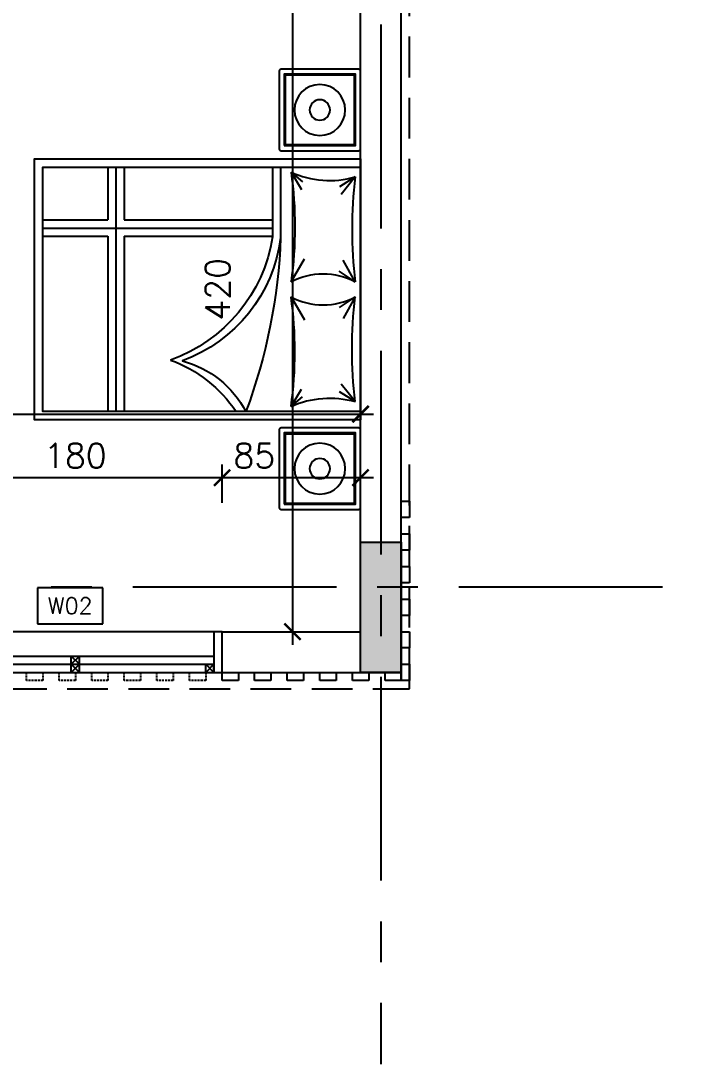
# Model space of a CAD drawing. Header units: centimetres. Extents: x -2093 to 438, y -64 to 4985.
# Drawn here: x -638 to -230, y 523 to 1163 of the extents above; entities that cross this region are included whole.
import ezdxf
from ezdxf.xclip import XClip

# ---------------------------------------------------------------- set-up
doc = ezdxf.new("R2010")
doc.units = ezdxf.units.CM
doc.header["$LTSCALE"] = 100
doc.header["$MEASUREMENT"] = 0
doc.header["$XCLIPFRAME"] = 0
doc.linetypes.add('A0-01 FLOOR PLANS$0$HIDDEN', pattern=[0.375, 0.25, -0.125])
doc.linetypes.add('GRID$0$GRID$0$XREF GRID$0$GRIDS$0$CENTER', pattern=[2, 1.25, -0.25, 0.25, -0.25])
for name, color, linetype in [('A0-01 FLOOR PLANS$0$CAR', 1, 'Continuous'), ('A0-01 FLOOR PLANS$0$DIM IN', 1, 'Continuous'), ('A0-01 FLOOR PLANS$0$FURNITURE', 111, 'Continuous'), ('A0-01 FLOOR PLANS$0$HIDDEN', 8, 'A0-01 FLOOR PLANS$0$HIDDEN'), ('A0-01 FLOOR PLANS$0$HIDDEN -03', 8, 'A0-01 FLOOR PLANS$0$HIDDEN'), ('A0-01 FLOOR PLANS$0$TEXT-SCHED', 3, 'Continuous'), ('A0-01 FLOOR PLANS$0$WALL-01', 7, 'Continuous'), ('A0-01 FLOOR PLANS$0$WINDOW', 1, 'Continuous'), ('DIM IN', 1, 'Continuous'), ('GRID$0$XREF GRID', 11, 'GRID$0$GRID$0$XREF GRID$0$GRIDS$0$CENTER'), ('XREF GF COL$0$COLUMN', 6, 'Continuous'), ('XREF GF COL$0$COLUMN HATCH', 201, 'Continuous')]:
    doc.layers.add(name, color=color, linetype=linetype)
doc.styles.add('A0-01 FLOOR PLANS$0$22', font='romans.shx')
doc.styles.add('A0-01 FLOOR PLANS$0$A0-01 GROUND FLOOR PLAN - For Entry modification$0$ROMANS', font='romans')
doc.dimstyles.new('A0-01 FLOOR PLANS$0$100', dxfattribs={"dimtxt": 15, "dimasz": 10, "dimexe": 8, "dimexo": 12, "dimgap": 6, "dimtad": 1, "dimdec": 0, "dimzin": 0, "dimdsep": 46, "dimtxsty": 'A0-01 FLOOR PLANS$0$22', "dimblk": 'A0-01 FLOOR PLANS$0$_ARCHTICK', "dimcen": 30, "dimdle": 8, "dimclrd": 1, "dimclre": 1, "dimclrt": 2, "dimadec": 0, "dimazin": 0, "dimtfac": 1, "dimtdec": 0, "dimtmove": 2, "dimatfit": 3, "dimldrblk": 'A0-01 FLOOR PLANS$0$_OBLIQUE', "dimfxl": 100, "dimtolj": 1, "dimtzin": 0, "dimarcsym": 0})
doc.dimstyles.new('A0-01 FLOOR PLANS$0$A0-01 GROUND FLOOR PLAN - For Entry modification$0$text', dxfattribs={"dimtxt": 18, "dimasz": 10, "dimexe": 10, "dimexo": 10, "dimgap": -6, "dimtad": 1, "dimtih": 1, "dimtoh": 1, "dimdec": 0, "dimdsep": 46, "dimtxsty": 'A0-01 FLOOR PLANS$0$A0-01 GROUND FLOOR PLAN - For Entry modification$0$ROMANS', "dimblk1": 'A0-01 FLOOR PLANS$0$A0-01 GROUND FLOOR PLAN - For Entry modification$0$_ARCHTICK', "dimblk2": 'A0-01 FLOOR PLANS$0$A0-01 GROUND FLOOR PLAN - For Entry modification$0$_ARCHTICK', "dimsah": 1, "dimcen": 25, "dimdle": 10, "dimse1": 1, "dimse2": 1, "dimsd1": 1, "dimsd2": 1, "dimclrd": 1, "dimclre": 1, "dimclrt": 2, "dimadec": 0, "dimazin": 0, "dimtfac": 1, "dimtdec": 0, "dimtmove": 2, "dimatfit": 3, "dimldrblk": 'A0-01 FLOOR PLANS$0$A0-01 GROUND FLOOR PLAN - For Entry modification$0$_ARCHTICK', "dimfxl": 1, "dimtolj": 1, "dimtzin": 0, "dimarcsym": 0})

# ---------------------------------------------------------------- blocks, each defined once
blk = doc.blocks.new('XREF GF COL')
at = {"layer": 'XREF GF COL$0$COLUMN HATCH'}
blk.add_hatch(color=256, dxfattribs=at).paths.add_polyline_path([(-10714.7, 843), (-10739.7, 843), (-10739.7, 763), (-10714.7, 763)])
at = {"layer": 'XREF GF COL$0$COLUMN'}
blk.add_lwpolyline([(-10739.7, 843), (-10714.7, 843), (-10714.7, 763), (-10739.7, 763)], close=True, dxfattribs=at)
blk = doc.blocks.new('GRID')
at = {"layer": 'GRID$0$XREF GRID'}
for p, q in [((-417.5, 2960.33, 0), (-417.5, 522.76)), ((-1969.8, 815.5), (-230.24, 815.5))]:
    blk.add_line(p, q, dxfattribs=at)
blk = doc.blocks.new('A0-01 FLOOR PLANS$0$Fur_Bed_200x160_01')
for p, q in [((-68.91, -3.34), (-58.12, -11.81)), ((-68.91, -3.34), (-62.83, -12.93)), ((-4.67, -3.34), (-17.88, -10.68)), ((-4.67, -3.34), (-11.07, -13.05)), ((4.67, -3.34), (11.07, -13.05)), ((4.67, -3.34), (17.88, -10.68)), ((68.91, -3.34), (58.12, -11.81)), ((68.91, -3.34), (62.83, -12.93)), ((-71.79, -42.65), (-65.95, -35.73)), ((-71.79, -42.65), (-61.28, -36.25)), ((-4.67, -42.65), (-18.75, -34.35)), ((4.67, -42.65), (18.75, -34.35)), ((71.79, -42.65), (61.28, -36.25)), ((71.79, -42.65), (65.95, -35.73)), ((75, -54.06), (32.12, -54.06)), ((32.59, -145), (32.59, -54.06)), ((37.59, -195), (37.59, -54.06)), ((42.59, -145), (42.59, -54.06)), ((32.59, -145), (-75, -145)), ((75, -145), (42.59, -145)), ((-75, -150), (75, -150)), ((32.59, -155), (-75, -155)), ((32.59, -195), (32.59, -155)), ((75, -155), (42.59, -155)), ((42.59, -195), (42.59, -155))]:
    blk.add_line(p, q)
blk.add_lwpolyline([(-80, 0), (-80, -200), (80, -200), (80, 0)], close=True)
blk.add_lwpolyline([(-75, 0), (-75, -195), (75, -195), (75, 0)])
for points in [[(-71.79, -42.65, 0.175461), (-68.91, -3.34)], [(-68.91, -3.34, 0.059544), (-4.67, -3.34)], [(-4.67, -42.65, -0.248743), (-4.67, -3.34)], [(68.91, -3.34, -0.059544), (4.67, -3.34)], [(4.67, -42.65, 0.248743), (4.67, -3.34)], [(71.79, -42.65, -0.175461), (68.91, -3.34)], [(-71.79, -42.65, -0.069628), (-4.67, -42.65)], [(71.79, -42.65, 0.069628), (4.67, -42.65)], [(75, -49.06), (31.73, -49.06, 0.27978), (-43.93, -109.32, 0.210515), (-75, -70.38)]]:
    blk.add_lwpolyline(points, format="xyb")
for centre, radius, start, end in [((44.13, -388.98), 340.14, 92.08941, 110.50142), ((46.89, -148.7), 95.79, 98.87525, 160.42521), ((-122.14, -145.92), 84.06, 20.41051, 55.89011)]:
    blk.add_arc(centre, radius, start, end)
blk = doc.blocks.new('A0-01 FLOOR PLANS$0$CT2')
at = {"layer": 'A0-01 FLOOR PLANS$0$FURNITURE'}
blk.add_lwpolyline([(-0.88, -0.37), (-48.38, -0.37, -0.414214), (-49.63, 0.88), (-49.63, 48.38, -0.414214), (-48.38, 49.63), (-0.88, 49.63, -0.414214), (0.37, 48.38), (0.37, 0.88, -0.414214)], format="xyb", close=True, dxfattribs=at)
for points in [[(-2.76, 2.76), (-46.51, 2.76), (-46.51, 46.51), (-2.76, 46.51)], [(-3.38, 3.38), (-45.88, 3.38), (-45.88, 45.88), (-3.38, 45.88)]]:
    blk.add_lwpolyline(points, close=True, dxfattribs=at)
for radius in [15.62, 6.25]:
    blk.add_circle((-24.63, 24.63), radius, dxfattribs=at)
blk = doc.blocks.new('*D237')
at = {"layer": 'A0-01 FLOOR PLANS$0$TEXT-SCHED', "color": 1, "lineweight": -2, "transparency": 16777216}
for p, q in [((-588.15, 814.88), (-628.24, 814.88)), ((-628.24, 814.88), (-628.24, 792.88)), ((-588.15, 792.88), (-588.15, 814.88)), ((-628.24, 792.88), (-588.15, 792.88))]:
    blk.add_line(p, q, dxfattribs=at)
at = {"layer": 'Defpoints', "color": 0, "transparency": 16777216}
blk.add_point((-608.2, 803.88), dxfattribs=at)
blk.add_point((-608.2, 803.88), dxfattribs=at)
blk.add_point((-608.2, 803.88), dxfattribs=at)
at = {"layer": 'A0-01 FLOOR PLANS$0$TEXT-SCHED', "color": 2, "transparency": 16777216, "insert": (-608.2, 803.88), "char_height": 8, "width": 47.1429, "attachment_point": 5, "style": 'A0-01 FLOOR PLANS$0$A0-01 GROUND FLOOR PLAN - For Entry modification$0$ROMANS'}
blk.add_mtext('\\A1;{\\H1.25x;W02}', dxfattribs=at)
blk = doc.blocks.new('A0-01 FLOOR PLANS$0$A0-01 GROUND FLOOR PLAN - For Entry modification$0$_ARCHTICK')
at = {"color": 0, "linetype": 'ByBlock', "const_width": 0.15}
blk.add_lwpolyline([(-0.5, -0.5), (0.5, 0.5)], dxfattribs=at)
blk = doc.blocks.new('A0-01 FLOOR PLANS$0$_ARCHTICK')
at = {"color": 0, "linetype": 'ByBlock', "const_width": 0.15}
blk.add_lwpolyline([(-0.5, -0.5), (0.5, 0.5)], dxfattribs=at)
blk = doc.blocks.new('*D254')
at = {"layer": 'A0-01 FLOOR PLANS$0$DIM IN', "color": 1, "lineweight": -2, "transparency": 16777216}
for p, q in [((-960, 891.94), (-960, 929.48)), ((-430, 891.94), (-430, 929.48)), ((-968, 921.48), (-422, 921.48))]:
    blk.add_line(p, q, dxfattribs=at)
at = {"layer": 'Defpoints', "color": 0, "transparency": 16777216}
for p in [(-430, 921.48), (-960, 879.94), (-430, 879.94)]:
    blk.add_point(p, dxfattribs=at)
at = {"layer": 'A0-01 FLOOR PLANS$0$DIM IN', "color": 1, "lineweight": -2, "transparency": 16777216, "xscale": 10, "yscale": 10, "zscale": 10, "rotation": 180}
blk.add_blockref('A0-01 FLOOR PLANS$0$_ARCHTICK', (-960, 921.48), dxfattribs=at)
at = {"layer": 'A0-01 FLOOR PLANS$0$DIM IN', "color": 1, "lineweight": -2, "transparency": 16777216, "xscale": 10, "yscale": 10, "zscale": 10}
blk.add_blockref('A0-01 FLOOR PLANS$0$_ARCHTICK', (-430, 921.48), dxfattribs=at)
at = {"layer": 'A0-01 FLOOR PLANS$0$DIM IN', "color": 2, "transparency": 16777216, "insert": (-695, 934.98), "char_height": 15, "attachment_point": 5, "style": 'A0-01 FLOOR PLANS$0$22'}
blk.add_mtext('\\A1;530', dxfattribs=at)
blk = doc.blocks.new('A0-01 FLOOR PLANS$0$_OBLIQUE')
at = {"color": 0, "linetype": 'ByBlock'}
blk.add_line((-0.5, -0.5), (0.5, 0.5), dxfattribs=at)
blk = doc.blocks.new('A0-01 FLOOR PLANS$0$ALW02')
at = {"layer": 'A0-01 FLOOR PLANS$0$WINDOW'}
for p, q in [((-520, 788), (-690, 788)), ((-690, 773), (-520, 773)), ((-690, 768), (-690, 773)), ((-690, 773), (-685, 768)), ((-690, 768), (-685, 773)), ((-690, 768), (-520, 768)), ((-685, 768), (-685, 773)), ((-607.5, 768), (-607.5, 773)), ((-607.5, 773), (-602.5, 768)), ((-607.5, 768), (-602.5, 773)), ((-607.5, 763), (-607.5, 768)), ((-602.5, 768), (-607.5, 763)), ((-602.5, 763), (-607.5, 768)), ((-602.5, 768), (-602.5, 773)), ((-602.5, 763), (-602.5, 768)), ((-525, 763), (-525, 768)), ((-525, 768), (-520, 763)), ((-525, 763), (-520, 768)), ((-520, 763), (-520, 768)), ((-690, 763), (-520, 763))]:
    blk.add_line(p, q, dxfattribs=at)
for points in [[(-690, 763), (-690, 788), (-695, 788), (-695, 763)], [(-515, 763), (-515, 788), (-520, 788), (-520, 763)]]:
    blk.add_lwpolyline(points, close=True, dxfattribs=at)
blk = doc.blocks.new('*D306')
at = {"layer": 'A0-01 FLOOR PLANS$0$DIM IN', "color": 1, "lineweight": -2, "transparency": 16777216}
for p, q in [((-515, 866.96), (-515, 890.46)), ((-430, 866.96), (-430, 890.46)), ((-422, 882.46), (-523, 882.46))]:
    blk.add_line(p, q, dxfattribs=at)
at = {"layer": 'Defpoints', "color": 0, "transparency": 16777216}
for p in [(-515, 882.46), (-515, 854.96), (-430, 854.96)]:
    blk.add_point(p, dxfattribs=at)
at = {"layer": 'A0-01 FLOOR PLANS$0$DIM IN', "color": 1, "lineweight": -2, "transparency": 16777216, "xscale": 10, "yscale": 10, "zscale": 10, "rotation": 180}
blk.add_blockref('A0-01 FLOOR PLANS$0$_ARCHTICK', (-515, 882.46), dxfattribs=at)
at = {"layer": 'A0-01 FLOOR PLANS$0$DIM IN', "color": 1, "lineweight": -2, "transparency": 16777216, "xscale": 10, "yscale": 10, "zscale": 10}
blk.add_blockref('A0-01 FLOOR PLANS$0$_ARCHTICK', (-430, 882.46), dxfattribs=at)
at = {"layer": 'A0-01 FLOOR PLANS$0$DIM IN', "color": 2, "transparency": 16777216, "insert": (-495.21, 895.96), "char_height": 15, "attachment_point": 5, "style": 'A0-01 FLOOR PLANS$0$22'}
blk.add_mtext('\\A1;85', dxfattribs=at)
blk = doc.blocks.new('*D307')
at = {"layer": 'A0-01 FLOOR PLANS$0$DIM IN', "color": 1, "lineweight": -2, "transparency": 16777216}
for p, q in [((-695, 866.96), (-695, 890.46)), ((-515, 866.96), (-515, 890.46)), ((-507, 882.46), (-703, 882.46))]:
    blk.add_line(p, q, dxfattribs=at)
at = {"layer": 'Defpoints', "color": 0, "transparency": 16777216}
for p in [(-695, 882.46), (-695, 854.96), (-515, 854.96)]:
    blk.add_point(p, dxfattribs=at)
at = {"layer": 'A0-01 FLOOR PLANS$0$DIM IN', "color": 1, "lineweight": -2, "transparency": 16777216, "xscale": 10, "yscale": 10, "zscale": 10, "rotation": 180}
blk.add_blockref('A0-01 FLOOR PLANS$0$_ARCHTICK', (-695, 882.46), dxfattribs=at)
at = {"layer": 'A0-01 FLOOR PLANS$0$DIM IN', "color": 1, "lineweight": -2, "transparency": 16777216, "xscale": 10, "yscale": 10, "zscale": 10}
blk.add_blockref('A0-01 FLOOR PLANS$0$_ARCHTICK', (-515, 882.46), dxfattribs=at)
at = {"layer": 'A0-01 FLOOR PLANS$0$DIM IN', "color": 2, "transparency": 16777216, "insert": (-605, 895.96), "char_height": 15, "attachment_point": 5, "style": 'A0-01 FLOOR PLANS$0$22'}
blk.add_mtext('\\A1;180', dxfattribs=at)
blk = doc.blocks.new('*D318')
at = {"layer": 'A0-01 FLOOR PLANS$0$DIM IN', "color": 1, "lineweight": -2, "transparency": 16777216}
for p, q in [((-471.77, 1216), (-471.77, 780)), ((-483.77, 1208), (-479.77, 1208)), ((-483.77, 788), (-479.77, 788))]:
    blk.add_line(p, q, dxfattribs=at)
at = {"layer": 'Defpoints', "color": 0, "transparency": 16777216}
for p in [(-471.77, 1208), (-471.77, 788), (-471.77, 788)]:
    blk.add_point(p, dxfattribs=at)
at = {"layer": 'A0-01 FLOOR PLANS$0$DIM IN', "color": 1, "lineweight": -2, "transparency": 16777216, "xscale": 10, "yscale": 10, "zscale": 10}
for p, rotation in [((-471.77, 1208), 90), ((-471.77, 788), 270)]:
    blk.add_blockref('A0-01 FLOOR PLANS$0$_ARCHTICK', p, dxfattribs=dict(at, rotation=rotation))
at = {"layer": 'A0-01 FLOOR PLANS$0$DIM IN', "color": 2, "transparency": 16777216, "insert": (-517.67, 998), "char_height": 15, "attachment_point": 5, "rotation": 90, "style": 'A0-01 FLOOR PLANS$0$22'}
blk.add_mtext('\\A1;420', dxfattribs=at)
blk = doc.blocks.new('A0-01 FLOOR PLANS')
at = {"layer": 'A0-01 FLOOR PLANS$0$HIDDEN'}
for points in [[(-405, 858), (-405, 868), (-400, 868), (-400, 858)], [(-405, 838), (-405, 848), (-400, 848), (-400, 838)], [(-405, 818), (-405, 828), (-400, 828), (-400, 818)], [(-405, 798), (-405, 808), (-400, 808), (-400, 798)], [(-405, 778), (-405, 788), (-400, 788), (-400, 778)], [(-405, 758), (-405, 768), (-400, 768), (-400, 758)], [(-515, 763), (-505, 763), (-505, 758), (-515, 758)], [(-495, 763), (-485, 763), (-485, 758), (-495, 758)], [(-475, 763), (-465, 763), (-465, 758), (-475, 758)], [(-455, 763), (-445, 763), (-445, 758), (-455, 758)], [(-435, 763), (-425, 763), (-425, 758), (-435, 758)], [(-415, 763), (-405, 763), (-405, 758), (-415, 758)]]:
    blk.add_lwpolyline(points, close=True, dxfattribs=at)
at = {"layer": 'A0-01 FLOOR PLANS$0$HIDDEN', "color": 8, "linetype": 'A0-01 FLOOR PLANS$0$HIDDEN', "ltscale": 0.05}
for points in [[(-635, 763), (-625, 763), (-625, 758), (-635, 758)], [(-615, 763), (-605, 763), (-605, 758), (-615, 758)], [(-595, 763), (-585, 763), (-585, 758), (-595, 758)], [(-575, 763), (-565, 763), (-565, 758), (-575, 758)], [(-555, 763), (-545, 763), (-545, 758), (-555, 758)], [(-535, 763), (-525, 763), (-525, 758), (-535, 758)]]:
    blk.add_lwpolyline(points, close=True, dxfattribs=at)
at = {"layer": 'A0-01 FLOOR PLANS$0$HIDDEN -03'}
for p, q in [((-400, 753), (-400, 2648)), ((-835, 753), (-400, 753))]:
    blk.add_line(p, q, dxfattribs=at)
at = {"layer": 'A0-01 FLOOR PLANS$0$WALL-01'}
for p, q in [((-405, 763), (-405, 1288)), ((-430, 788), (-430, 1208)), ((-515, 763), (-515, 788)), ((-515, 788), (-430, 788)), ((-515, 763), (-405, 763))]:
    blk.add_line(p, q, dxfattribs=at)
at = {"layer": 'A0-01 FLOOR PLANS$0$CAR', "xscale": -1}
for p in [(-479.63, 1083.37), (-479.63, 863.37)]:
    blk.add_blockref('A0-01 FLOOR PLANS$0$CT2', p, dxfattribs=at)
at = {"layer": 'A0-01 FLOOR PLANS$0$FURNITURE', "xscale": -1, "rotation": 270}
blk.add_blockref('A0-01 FLOOR PLANS$0$Fur_Bed_200x160_01', (-430, 998), dxfattribs=at)
at = {"layer": 'A0-01 FLOOR PLANS$0$WALL-01'}
blk.add_blockref('GRID', (0, 0), dxfattribs=at)
at = {"layer": 'A0-01 FLOOR PLANS$0$WINDOW'}
for name, p in [('XREF GF COL', (10309.7, 0)), ('A0-01 FLOOR PLANS$0$ALW02', (0, 0))]:
    blk.add_blockref(name, p, dxfattribs=at)
at = {"layer": 'A0-01 FLOOR PLANS$0$DIM IN'}
dim = blk.add_linear_dim(base=(-471.77, 788), p1=(-471.77, 1208), p2=(-471.77, 788), angle=90, dimstyle='A0-01 FLOOR PLANS$0$100', override={"dimfxl": 0.075}, dxfattribs=at)
dim.commit()
dim.dimension.update_dxf_attribs({"geometry": '*D318', "text_midpoint": (-517.67, 998), "dimtype": 128})
for base, p1, p2, picture, middle in [((-430, 921.48), (-960, 879.94), (-430, 879.94), '*D254', (-695, 934.98)), ((-695, 882.46), (-515, 854.96), (-695, 854.96), '*D307', (-605, 895.96))]:
    dim = blk.add_linear_dim(base=base, p1=p1, p2=p2, dimstyle='A0-01 FLOOR PLANS$0$100', override={"dimfxl": 0.075}, dxfattribs=at)
    dim.commit()
    dim.dimension.update_dxf_attribs({"geometry": picture, "text_midpoint": middle})
dim = blk.add_linear_dim(base=(-515, 882.46), p1=(-430, 854.96), p2=(-515, 854.96), dimstyle='A0-01 FLOOR PLANS$0$100', override={"dimfxl": 0.075}, dxfattribs=at)
dim.commit()
dim.dimension.update_dxf_attribs({"geometry": '*D306', "text_midpoint": (-495.21, 895.96), "dimtype": 128})
at = {"layer": 'A0-01 FLOOR PLANS$0$TEXT-SCHED'}
dim = blk.add_linear_dim(base=(-608.2, 803.88), p1=(-608.2, 803.88), p2=(-608.2, 803.88), text='{\\H1.25x;W02}', dimstyle='A0-01 FLOOR PLANS$0$A0-01 GROUND FLOOR PLAN - For Entry modification$0$text', override={"dimtxt": 8, "dimgap": -6, "dimclrt": 2}, dxfattribs=at)
dim.commit()
dim.dimension.update_dxf_attribs({"geometry": '*D237', "text_midpoint": (-608.2, 803.88), "dimtype": 128})

msp = doc.modelspace()

# ---------------------------------------------------------------- block references
at = {"layer": 'DIM IN'}
ref = msp.add_blockref('A0-01 FLOOR PLANS', (0, 0), dxfattribs=at)
XClip(ref).set_block_clipping_path([(-2776.1374472706, -63.5198747971), (-25.2799057033, 3544.9387921137)])

doc.saveas('drawing.dxf')
